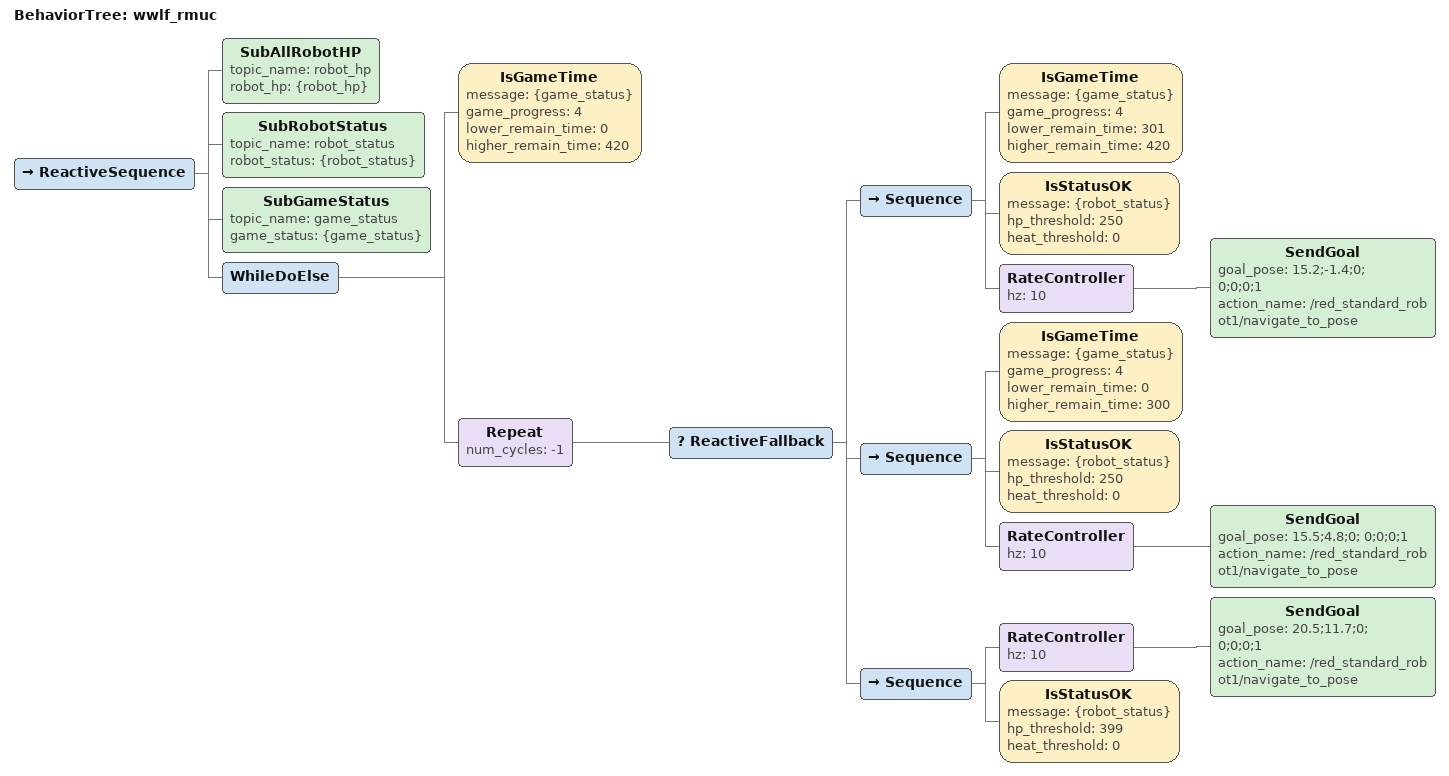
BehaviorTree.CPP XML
<?xml version="1.0" encoding="UTF-8"?>
<root BTCPP_format="4">
  <BehaviorTree ID="wwlf_rmuc">
    <ReactiveSequence>
      <SubAllRobotHP topic_name="robot_hp"
                     robot_hp="{robot_hp}"/>
      <SubRobotStatus topic_name="robot_status"
                      robot_status="{robot_status}"/>
      <SubGameStatus topic_name="game_status"
                     game_status="{game_status}"/>
      <WhileDoElse>
        <IsGameTime message="{game_status}"
                    game_progress="4"
                    lower_remain_time="0"
                    higher_remain_time="420"/>
        <Repeat num_cycles="-1">
          <ReactiveFallback>
            <Sequence>
              <IsGameTime message="{game_status}"
                          game_progress="4"
                          lower_remain_time="301"
                          higher_remain_time="420"/>
              <IsStatusOK message="{robot_status}"
                          hp_threshold="250"
                          heat_threshold="0"/>
              <RateController hz="10">
                <SendGoal goal_pose="15.2;-1.4;0; 0;0;0;1"
                          action_name="/red_standard_robot1/navigate_to_pose"/>
              </RateController>
            </Sequence>
            <Sequence>
              <IsGameTime message="{game_status}"
                          game_progress="4"
                          lower_remain_time="0"
                          higher_remain_time="300"/>
              <IsStatusOK message="{robot_status}"
                          hp_threshold="250"
                          heat_threshold="0"/>
              <RateController hz="10">
                <SendGoal goal_pose="15.5;4.8;0; 0;0;0;1"
                          action_name="/red_standard_robot1/navigate_to_pose"/>
              </RateController>
            </Sequence>
            <Sequence>
              <RateController hz="10">
                <SendGoal goal_pose="20.5;11.7;0; 0;0;0;1"
                          action_name="/red_standard_robot1/navigate_to_pose"/>
              </RateController>
              <IsStatusOK message="{robot_status}"
                          hp_threshold="399"
                          heat_threshold="0"/>
            </Sequence>
          </ReactiveFallback>
        </Repeat>
      </WhileDoElse>
    </ReactiveSequence>
  </BehaviorTree>

</root>
